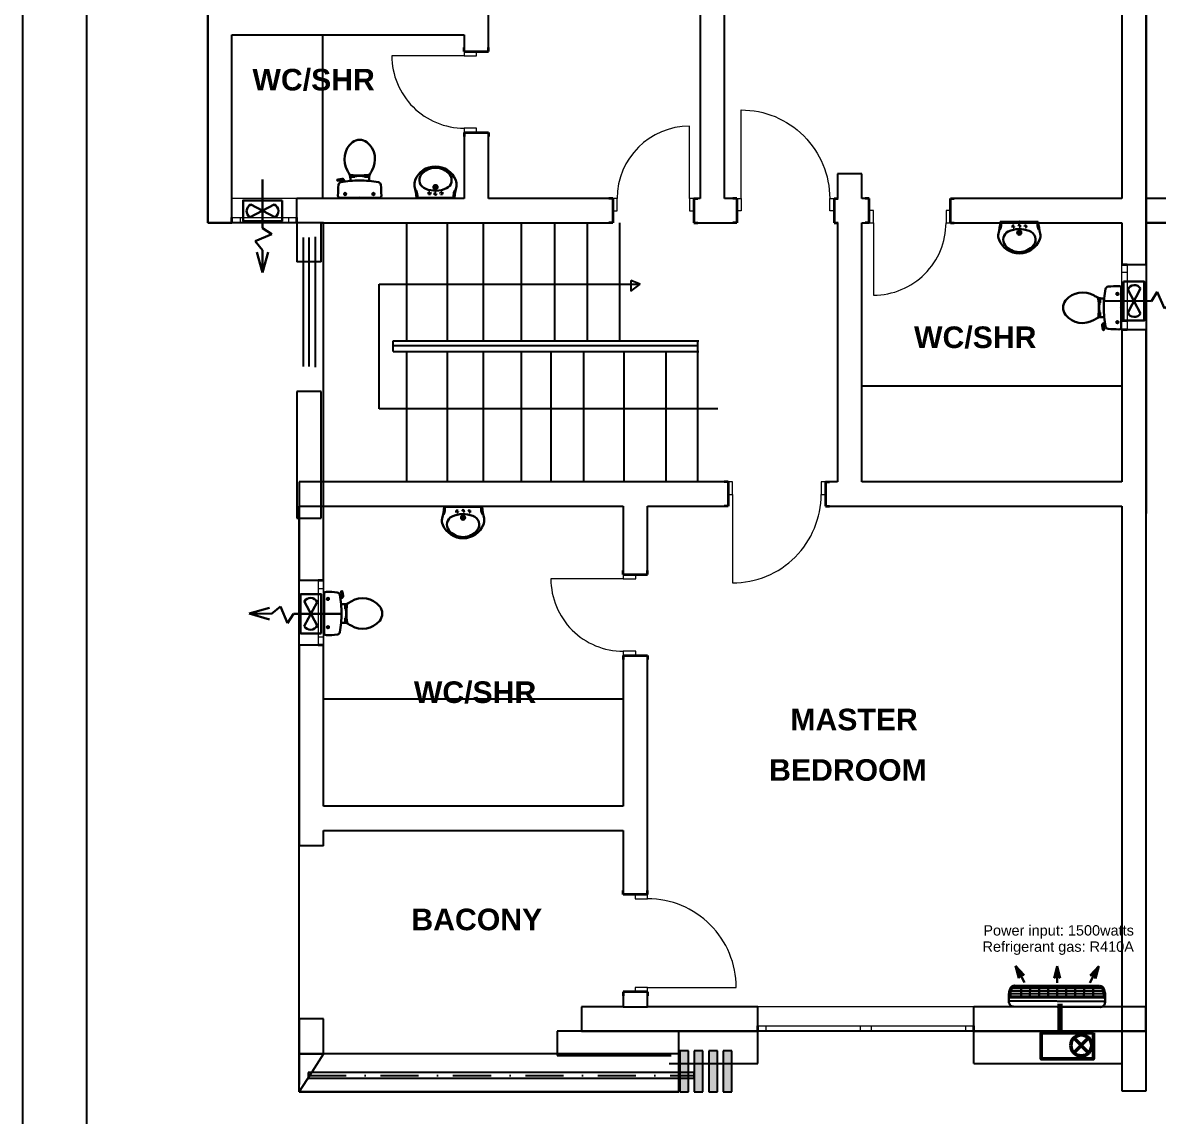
# Model space of a CAD drawing. Header units: inches. Extents: x 23 to 2032867, y 13 to 664695.
# Drawn here: x 708950 to 719462, y 498266 to 508390 of the extents above; entities that cross this region are included whole.
import ezdxf

# ---------------------------------------------------------------- set-up
doc = ezdxf.new("R2010")
doc.units = ezdxf.units.IN
doc.header["$MEASUREMENT"] = 0
for name, pattern in [('DASHED1', [1, 0.3, -0.4, 0.3]), ('Dot & Dashed', [670.277762, 352.777767, -176.388884, 0, -141.111112]), ('Hidden Line', [391.222223, 282.222223, -109])]:
    doc.linetypes.add(name, pattern=pattern)
for name, color, linetype in [('08-DRAINAGE', 5, 'Continuous'), ('Hvactext', 7, 'Continuous'), ('LIAB', 8, 'Continuous'), ('PLOTYR', 15, 'Continuous')]:
    doc.layers.add(name, color=color, linetype=linetype)
for name, color, linetype, lineweight in [('0Railings', 1, 'Continuous', 18), ('AC', 9, 'Continuous', 15), ('ARCHICAD Doors_Pen_No__27', 7, 'Continuous', 35), ('ARCHICAD Windows_Pen_No__27', 7, 'Continuous', 35), ('BOLD', 7, 'Continuous', 50), ('Building', 8, 'Continuous', 18), ('Interior - Furniture _Pen_No__16', 124, 'Continuous', 20), ('new light fittings', 6, 'Continuous', 20), ('SOAK WAWAY', 1, 'Continuous', 30), ('Structural - Bearing_Pen_No__27', 7, 'Continuous', 35)]:
    doc.layers.add(name, color=color, linetype=linetype, lineweight=lineweight)
for name, color, linetype, lineweight, true_color in [('2D Drafting - General_Pen_No__62', 7, 'Continuous', 20, 0xaaaaaa), ('2D Drafting - General_Pen_No__82', 7, 'Continuous', 20, 0xaaaaaa), ('Annotation - Text_Pen_No__86', 7, 'Continuous', 20, 0x5555ff), ('ARCHICAD Doors_Pen_No__23', 7, 'Continuous', 20, 0xff6600), ('ARCHICAD Doors_Pen_No__3', 7, 'Continuous', 18, 0xff6600), ('ARCHICAD Windows_Pen_No__23', 7, 'Continuous', 20, 0xff6600), ('ARCHICAD Windows_Pen_No__3', 7, 'Continuous', 18, 0xff6600), ('Structural - Bearing_Pen_No__160', 7, 'Continuous', 20, 0xb4a35c), ('Structural - Bearing_Pen_No__87', 7, 'Continuous', 20, 0x6a6a6a), ('Structural - Bearing_Pen_No__89', 7, 'Continuous', 20, 0x71cebe)]:
    doc.layers.add(name, color=color, linetype=linetype, lineweight=lineweight, true_color=true_color)
doc.styles.add('Arial', font='arial.ttf', dxfattribs={"height": 250})
doc.styles.add('GENERATED_STYLE_2', font='arialbd.ttf')

# ---------------------------------------------------------------- blocks, each defined once
blk = doc.blocks.new('A$C109E561E')
at = {"layer": 'AC', "linetype": 'Continuous', "lineweight": -2}
for points in [[(111, 143), (73, 5), (170, 110), (125, 100), (125, 100)], [(583, 141), (548, 3), (515, 142), (549, 110), (549, 111)], [(987, 138), (1023, 0), (927, 107), (972, 95), (972, 96)]]:
    blk.add_hatch(color=3, dxfattribs=at).paths.add_polyline_path(points)
at = {"layer": 'AC', "color": 3, "linetype": 'Continuous', "lineweight": -2}
for p, q in [((2, 427), (0, 413)), ((0, 413), (0, 345)), ((0, 406), (1100, 401)), ((4, 433), (2, 427)), ((1047, 466), (54, 471)), ((1099, 421), (1097, 428)), ((1100, 408), (1099, 421)), ((1100, 408), (1100, 339)), ((0, 345), (0, 345)), ((7, 290), (13, 267)), ((16, 365), (15, 345)), ((16, 365), (1085, 360)), ((22, 294), (28, 271)), ((1071, 266), (1077, 289)), ((1085, 360), (1085, 339)), ((1086, 262), (1092, 285)), ((1100, 339), (1100, 339)), ((63, 245), (1036, 240)), ((63, 229), (1036, 224)), ((73, 5), (111, 143)), ((111, 143), (126, 100)), ((177, 194), (125, 100)), ((548, 2), (515, 142)), ((515, 142), (549, 111)), ((548, 2), (583, 141)), ((549, 192), (549, 111)), ((583, 141), (549, 111)), ((922, 190), (972, 96)), ((987, 139), (972, 95)), ((1023, 0), (987, 139)), ((73, 5), (170, 110)), ((170, 110), (126, 100)), ((1023, 0), (927, 107)), ((927, 107), (972, 95))]:
    blk.add_line(p, q, dxfattribs=at)
at = {"layer": 'AC', "color": 8, "linetype": 'Continuous', "lineweight": -2}
for p, q in [((16, 350), (1084, 345)), ((17, 320), (1083, 315)), ((23, 290), (1076, 285)), ((33, 260), (1066, 255)), ((138, 244), (139, 365)), ((241, 244), (242, 364)), ((344, 243), (344, 364)), ((447, 243), (447, 363)), ((549, 242), (550, 363)), ((652, 242), (653, 362)), ((755, 241), (756, 362)), ((858, 241), (859, 361)), ((961, 240), (961, 361))]:
    blk.add_line(p, q, dxfattribs=at)
at = {"layer": 'AC', "color": 3, "linetype": 'Continuous', "lineweight": -2}
for centre, radius, start, end in [((51, 345), 51.4, 179.7096, 179.7096), ((54, 419), 51.4, 89.7096, 164.2846), ((1047, 414), 51.4, 15.1345, 89.7096), ((206, 344), 206, 179.7096, 195.1345), ((63, 281), 51.4, 195.1345, 269.7096), ((206, 344), 190, 179.7096, 195.1345), ((63, 281), 36, 195.1345, 269.7096), ((1036, 276), 36, 269.7096, 344.2846), ((1036, 276), 51.4, 269.7096, 344.2846), ((894, 340), 190, 344.2846, 359.7096), ((894, 340), 206, 344.2846, 359.7096)]:
    blk.add_arc(centre, radius, start, end, dxfattribs=at)
blk = doc.blocks.new('ac1')
at = {"layer": 'BOLD', "color": 6}
for p, q in [((2309094, -76377), (2308957, -76514)), ((2308957, -76377), (2309094, -76514))]:
    blk.add_line(p, q, dxfattribs=at)
blk.add_lwpolyline([(2309139, -76562), (2308655, -76562), (2308655, -76320), (2309139, -76320)], close=True, dxfattribs=at)
blk.add_circle((2309026, -76445), 96.9, dxfattribs=at)
blk = doc.blocks.new('ef1')
at = {"layer": 'new light fittings', "linetype": 'Continuous', "lineweight": 30}
for p, q in [((55922, -239719), (55921, -240170)), ((56029, -239951), (55805, -240069)), ((55813, -239951), (56036, -240069)), ((56008, -240224), (55921, -240170)), ((55852, -240290), (56008, -240224)), ((55920, -240372), (55852, -240290)), ((55919, -240579), (55867, -240392)), ((55919, -240579), (55920, -240372)), ((55919, -240579), (55973, -240392))]:
    blk.add_line(p, q, dxfattribs=at)
blk.add_lwpolyline([(56103, -239913), (55740, -239912), (55740, -240103), (56102, -240104)], close=True, dxfattribs=at)
for centre, start, end in [((55840, -240012), 113.6137, 238.8226), ((56002, -240012), 300.8885, 66.0974)]:
    blk.add_arc(centre, 66.5, start, end, dxfattribs=at)

msp = doc.modelspace()

# ---------------------------------------------------------------- hatches: boundary and pattern name
at = {"layer": 'Structural - Bearing_Pen_No__160', "linetype": 'Continuous', "lineweight": 25}
for points in [[(715033.498, 498872.008), (715033.498, 498492.977), (715113.498, 498492.977), (715113.498, 498872.008)], [(715165.333, 498872.008), (715165.333, 498492.977), (715245.333, 498492.977), (715245.333, 498872.008)], [(715300.084, 498872.008), (715300.084, 498492.977), (715380.084, 498492.977), (715380.084, 498872.008)], [(715434.836, 498872.008), (715434.836, 498492.977), (715514.836, 498492.977), (715514.836, 498872.008)]]:
    msp.add_hatch(color=8, dxfattribs=at).paths.add_polyline_path(points)

# ---------------------------------------------------------------- linework, layer by layer
at = {"color": 8, "linetype": 'Hidden Line'}
for p, q in [((711734.338, 498843.349), (711509.338, 498493.349)), ((711734.338, 498843.349), (711509.338, 498843.349)), ((711509.338, 498843.349), (711509.338, 498493.349)), ((711509.338, 498493.349), (711734.338, 498843.349)), ((715022.677, 498843.349), (711734.338, 498843.349)), ((715022.677, 498493.349), (715022.677, 498843.349)), ((711509.338, 498493.349), (715022.677, 498493.349))]:
    msp.add_line(p, q, dxfattribs=at)
at = {"layer": '0Railings', "color": 7, "linetype": 'Continuous', "lineweight": 5, "const_width": 50}
msp.add_lwpolyline([(718551.074, 499307.398), (718551.074, 499039.398)], dxfattribs=at)
at = {"layer": '2D Drafting - General_Pen_No__62', "color": 8, "linetype": 'Continuous', "lineweight": 25}
for p, q in [((712250.548, 504817.001), (712250.548, 505971.32)), ((712250.548, 505971.32), (714664.457, 505971.32)), ((714664.457, 505971.32), (714579.783, 506004.827)), ((714579.783, 506004.827), (714579.783, 505905.753)), ((714579.783, 505905.753), (714664.457, 505971.32)), ((715383.533, 504817.001), (712250.548, 504817.001))]:
    msp.add_line(p, q, dxfattribs=at)
at = {"layer": '2D Drafting - General_Pen_No__82', "color": 8, "linetype": 'Continuous', "lineweight": 25}
for p, q in [((712504.984, 505449.183), (712504.984, 506538.394)), ((712504.984, 505449.183), (712504.984, 506538.394)), ((712880.887, 505449.183), (712880.887, 506538.394)), ((712880.887, 505449.183), (712880.887, 506538.394)), ((713213.901, 505449.183), (713213.901, 506538.394)), ((713213.901, 505449.183), (713213.901, 506538.394)), ((713566.054, 505449.183), (713566.054, 506538.394)), ((713566.054, 505449.183), (713566.054, 506538.394)), ((713876.574, 505449.183), (713876.574, 506538.394)), ((713876.574, 505449.183), (713876.574, 506538.394)), ((714176.574, 505449.183), (714176.574, 506538.394)), ((714176.574, 505449.183), (714176.574, 506538.394)), ((714476.574, 505449.183), (714476.574, 506538.394)), ((714476.574, 505449.183), (714476.574, 506538.394)), ((711546.718, 506401.344), (711546.718, 505208.772)), ((711546.718, 506401.344), (711546.718, 505208.772)), ((711597.172, 506401.344), (711597.172, 505208.772)), ((711597.172, 506401.344), (711597.172, 505208.772)), ((711658.434, 506407.281), (711658.434, 505200.22)), ((711658.434, 506407.281), (711658.434, 505200.22)), ((712378.839, 505445.632), (715207.488, 505445.632)), ((712378.839, 505345.258), (712378.839, 505445.632)), ((712378.839, 505445.632), (715207.488, 505445.632)), ((712378.839, 505345.258), (712378.839, 505445.632)), ((712378.839, 505401.021), (715206.611, 505401.021)), ((712378.839, 505401.021), (715206.611, 505401.021)), ((715195.209, 505449.183), (715195.209, 504138.539)), ((715195.209, 505449.183), (715195.209, 504138.539)), ((712378.839, 505345.258), (715207.488, 505345.258)), ((712378.839, 505345.258), (715207.488, 505345.258)), ((712504.984, 504138.539), (712504.984, 505348.81)), ((712504.984, 504138.539), (712504.984, 505348.81)), ((712880.887, 504138.539), (712880.887, 505348.81)), ((712880.887, 504138.539), (712880.887, 505348.81)), ((713213.901, 504138.539), (713213.901, 505348.81)), ((713213.901, 504138.539), (713213.901, 505348.81)), ((713566.054, 504138.539), (713566.054, 505348.81)), ((713566.054, 504138.539), (713566.054, 505348.81)), ((713842.899, 504138.539), (713842.899, 505348.81)), ((713842.899, 504138.539), (713842.899, 505348.81)), ((714142.899, 504138.539), (714142.899, 505348.81)), ((714142.899, 504138.539), (714142.899, 505348.81)), ((714516.691, 504138.539), (714516.691, 505348.81)), ((714516.691, 504138.539), (714516.691, 505348.81)), ((714905.475, 504138.539), (714905.475, 505348.81)), ((714905.475, 504138.539), (714905.475, 505348.81))]:
    msp.add_line(p, q, dxfattribs=at)
at = {"layer": 'ARCHICAD Doors_Pen_No__23', "color": 8, "linetype": 'Continuous'}
for p, q in [((713037.073, 508124.082), (713037.073, 508084.082)), ((713152.073, 508124.082), (713037.073, 508124.082)), ((713037.073, 508084.082), (713152.073, 508084.082)), ((713152.073, 508084.082), (713152.073, 508124.082)), ((713152.073, 507414.082), (713037.073, 507414.082)), ((713037.073, 507414.082), (713037.073, 507374.082)), ((713152.073, 507374.082), (713152.073, 507414.082)), ((713037.073, 507374.082), (713152.073, 507374.082)), ((714452.616, 506763.183), (714412.616, 506763.183)), ((714412.616, 506763.183), (714412.616, 506648.183)), ((714452.616, 506648.183), (714452.616, 506763.183)), ((715162.616, 506763.183), (715122.616, 506763.183)), ((715122.616, 506763.183), (715122.616, 506648.183)), ((715162.616, 506648.183), (715162.616, 506763.183)), ((715559.898, 506763.183), (715599.898, 506763.183)), ((715559.898, 506648.183), (715559.898, 506763.183)), ((715599.898, 506763.183), (715599.898, 506648.183)), ((716419.898, 506648.183), (716419.898, 506763.183)), ((716419.898, 506763.183), (716459.898, 506763.183)), ((716459.898, 506763.183), (716459.898, 506648.183)), ((714412.616, 506648.183), (714452.616, 506648.183)), ((715122.616, 506648.183), (715162.616, 506648.183)), ((715599.898, 506648.183), (715559.898, 506648.183)), ((716459.898, 506648.183), (716419.898, 506648.183)), ((716826.656, 506653.183), (716786.656, 506653.183)), ((716786.656, 506653.183), (716786.656, 506538.183)), ((716826.656, 506538.183), (716826.656, 506653.183)), ((717536.656, 506653.183), (717496.656, 506653.183)), ((717496.656, 506653.183), (717496.656, 506538.183)), ((717536.656, 506538.183), (717536.656, 506653.183)), ((716786.656, 506538.183), (716826.656, 506538.183)), ((717496.656, 506538.183), (717536.656, 506538.183)), ((715520.611, 504138.539), (715480.611, 504138.539)), ((715480.611, 504138.539), (715480.611, 504023.539)), ((715520.611, 504023.539), (715520.611, 504138.539)), ((716380.611, 504138.539), (716340.611, 504138.539)), ((716340.611, 504138.539), (716340.611, 504023.539)), ((716380.611, 504023.539), (716380.611, 504138.539)), ((715480.611, 504023.539), (715520.611, 504023.539)), ((716340.611, 504023.539), (716380.611, 504023.539)), ((714509.313, 503281.685), (714509.313, 503241.685)), ((714624.313, 503281.685), (714509.313, 503281.685)), ((714509.313, 503241.685), (714624.313, 503241.685)), ((714624.313, 503241.685), (714624.313, 503281.685)), ((714624.313, 502571.685), (714509.313, 502571.685)), ((714509.313, 502571.685), (714509.313, 502531.685)), ((714624.313, 502531.685), (714624.313, 502571.685)), ((714509.313, 502531.685), (714624.313, 502531.685)), ((714619.313, 500319.554), (714619.313, 500279.554)), ((714734.313, 500319.554), (714619.313, 500319.554)), ((714619.313, 500279.554), (714734.313, 500279.554)), ((714734.313, 500279.554), (714734.313, 500319.554)), ((714734.313, 499459.554), (714619.313, 499459.554)), ((714619.313, 499459.554), (714619.313, 499419.554)), ((714619.313, 499419.554), (714734.313, 499419.554)), ((714734.313, 499419.554), (714734.313, 499459.554))]:
    msp.add_line(p, q, dxfattribs=at)
at = {"layer": 'ARCHICAD Doors_Pen_No__27', "color": 8, "linetype": 'Continuous'}
for p, q in [((713037.073, 508124.082), (713037.073, 508161.082)), ((713262.073, 508124.082), (713262.073, 508161.082)), ((713037.073, 508124.082), (713152.073, 508124.082)), ((713152.073, 508124.082), (713262.073, 508124.082)), ((713037.073, 507374.082), (713152.073, 507374.082)), ((713037.073, 507374.082), (713037.073, 507337.082)), ((713152.073, 507374.082), (713262.073, 507374.082)), ((713262.073, 507374.082), (713262.073, 507337.082)), ((714412.616, 506763.183), (714375.616, 506763.183)), ((714412.616, 506763.183), (714412.616, 506648.183)), ((715162.616, 506763.183), (715162.616, 506648.183)), ((715162.616, 506763.183), (715199.616, 506763.183)), ((715559.898, 506763.183), (715522.898, 506763.183)), ((715559.898, 506763.183), (715559.898, 506648.183)), ((716459.898, 506763.183), (716459.898, 506648.183)), ((716459.898, 506763.183), (716496.898, 506763.183)), ((716786.656, 506763.183), (716749.656, 506763.183)), ((716786.656, 506653.183), (716786.656, 506763.183)), ((717536.656, 506653.183), (717536.656, 506763.183)), ((717536.656, 506763.183), (717573.656, 506763.183)), ((714412.616, 506648.183), (714412.616, 506538.183)), ((715162.616, 506648.183), (715162.616, 506538.183)), ((715559.898, 506648.183), (715559.898, 506538.183)), ((716459.898, 506648.183), (716459.898, 506538.183)), ((716786.656, 506538.183), (716786.656, 506653.183)), ((717536.656, 506538.183), (717536.656, 506653.183)), ((714412.616, 506538.183), (714375.616, 506538.183)), ((715162.616, 506538.183), (715199.616, 506538.183)), ((715559.898, 506538.183), (715522.898, 506538.183)), ((716459.898, 506538.183), (716496.898, 506538.183)), ((716786.656, 506538.183), (716749.656, 506538.183)), ((717536.656, 506538.183), (717573.656, 506538.183)), ((715480.611, 504138.539), (715443.611, 504138.539)), ((715480.611, 504138.539), (715480.611, 504023.539)), ((716380.611, 504138.539), (716380.611, 504023.539)), ((716380.611, 504138.539), (716417.611, 504138.539)), ((715480.611, 504023.539), (715480.611, 503913.539)), ((716380.611, 504023.539), (716380.611, 503913.539)), ((715480.611, 503913.539), (715443.611, 503913.539)), ((716380.611, 503913.539), (716417.611, 503913.539)), ((714509.313, 503281.685), (714509.313, 503318.685)), ((714734.313, 503281.685), (714734.313, 503318.685)), ((714509.313, 503281.685), (714624.313, 503281.685)), ((714624.313, 503281.685), (714734.313, 503281.685)), ((714509.313, 502531.685), (714624.313, 502531.685)), ((714509.313, 502531.685), (714509.313, 502494.685)), ((714624.313, 502531.685), (714734.313, 502531.685)), ((714734.313, 502531.685), (714734.313, 502494.685)), ((714509.313, 500319.554), (714509.313, 500356.554)), ((714734.313, 500319.554), (714734.313, 500356.554)), ((714619.313, 500319.554), (714509.313, 500319.554)), ((714734.313, 500319.554), (714619.313, 500319.554)), ((714619.313, 499419.554), (714509.313, 499419.554)), ((714509.313, 499419.554), (714509.313, 499382.554)), ((714734.313, 499419.554), (714619.313, 499419.554)), ((714734.313, 499419.554), (714734.313, 499382.554))]:
    msp.add_line(p, q, dxfattribs=at)
at = {"layer": 'ARCHICAD Doors_Pen_No__3', "color": 8, "linetype": 'Continuous'}
for p, q in [((713037.073, 508084.082), (712367.073, 508084.082)), ((715599.898, 506763.183), (715599.898, 507583.183)), ((715122.616, 506763.183), (715122.616, 507433.183)), ((716826.656, 506538.183), (716826.656, 505868.183)), ((715520.611, 504023.539), (715520.611, 503203.539)), ((714509.313, 503241.685), (713839.313, 503241.685)), ((714734.313, 499459.554), (715554.313, 499459.554))]:
    msp.add_line(p, q, dxfattribs=at)
for centre, major_axis, start_param, end_param in [((713037.073, 508084.082), (473.762, 473.762), 2.35619449, 3.926990817), ((715122.616, 506763.183), (-473.762, 473.762), -0.785398163, 0.785398163), ((716826.656, 506538.183), (-473.762, 473.762), 2.35619449, 3.926990817), ((715520.611, 504023.539), (579.828, 579.828), 3.926990817, 5.497787144), ((714509.313, 503241.685), (473.762, 473.762), 2.35619449, 3.926990817), ((714734.313, 499459.554), (-579.828, 579.828), 3.926990817, 5.497787144)]:
    msp.add_ellipse(centre, major_axis=major_axis, ratio=1, start_param=start_param, end_param=end_param, dxfattribs=at)
at = {"layer": 'ARCHICAD Doors_Pen_No__3', "color": 8, "linetype": 'Continuous', "extrusion": (0, 0, -1)}
msp.add_ellipse((715599.898, 506763.183), major_axis=(-579.828, 579.828), ratio=1, start_param=0.785398163, end_param=2.35619449, dxfattribs=at)
at = {"layer": 'ARCHICAD Windows_Pen_No__23', "color": 8, "linetype": 'Continuous'}
for p, q in [((710887.088, 506588.183), (710962.088, 506588.183)), ((710962.088, 506588.183), (710962.088, 506538.183)), ((711412.088, 506538.183), (711412.088, 506588.183)), ((711412.088, 506588.183), (711487.088, 506588.183)), ((710962.088, 506538.183), (710887.088, 506538.183)), ((711487.088, 506538.183), (711412.088, 506538.183)), ((719124.106, 506076.415), (719124.106, 506151.415)), ((719174.106, 506151.415), (719174.106, 506076.415)), ((719174.106, 506076.415), (719124.106, 506076.415)), ((719124.106, 505551.415), (719124.106, 505626.415)), ((719124.106, 505626.415), (719174.106, 505626.415)), ((719174.106, 505626.415), (719174.106, 505551.415)), ((711684.338, 503227.019), (711684.338, 503152.019)), ((711734.338, 503152.019), (711734.338, 503227.019)), ((711684.338, 503152.019), (711734.338, 503152.019)), ((711734.338, 502702.019), (711684.338, 502702.019)), ((711684.338, 502702.019), (711684.338, 502627.019)), ((711734.338, 502627.019), (711734.338, 502702.019)), ((715755.06, 499103.942), (715830.06, 499103.942)), ((715830.06, 499103.942), (715830.06, 499053.942)), ((716705.06, 499053.942), (716705.06, 499103.942)), ((716705.06, 499103.942), (716755.06, 499103.942)), ((716755.06, 499103.942), (716805.06, 499103.942)), ((716805.06, 499103.942), (716805.06, 499053.942)), ((717680.06, 499053.942), (717680.06, 499103.942)), ((717680.06, 499103.942), (717755.06, 499103.942)), ((715830.06, 499053.942), (715755.06, 499053.942)), ((716755.06, 499053.942), (716705.06, 499053.942)), ((716805.06, 499053.942), (716755.06, 499053.942)), ((717755.06, 499053.942), (717680.06, 499053.942))]:
    msp.add_line(p, q, dxfattribs=at)
at = {"layer": 'ARCHICAD Windows_Pen_No__27', "color": 8, "linetype": 'Continuous'}
for p, q in [((710887.088, 506538.183), (710887.088, 506588.183)), ((711487.088, 506538.183), (711487.088, 506588.183)), ((719124.106, 506151.415), (719174.106, 506151.415)), ((719124.106, 505551.415), (719174.106, 505551.415)), ((711734.338, 503227.019), (711684.338, 503227.019)), ((711734.338, 502627.019), (711684.338, 502627.019)), ((715755.06, 499053.942), (715755.06, 499103.942)), ((717755.06, 499053.942), (717755.06, 499103.942))]:
    msp.add_line(p, q, dxfattribs=at)
at = {"layer": 'ARCHICAD Windows_Pen_No__3', "color": 8, "linetype": 'Continuous'}
for p, q in [((711487.088, 506763.183), (710887.088, 506763.183)), ((710962.088, 506588.183), (711412.088, 506588.183)), ((711487.088, 506538.183), (710887.088, 506538.183)), ((711412.088, 506538.183), (710962.088, 506538.183)), ((719124.106, 505551.415), (719124.106, 506151.415)), ((719349.106, 505551.415), (719349.106, 506151.415)), ((719174.106, 506076.415), (719174.106, 505626.415)), ((711509.338, 503227.019), (711509.338, 502627.019)), ((711734.338, 503227.019), (711734.338, 502627.019)), ((711684.338, 503152.019), (711684.338, 502702.019)), ((711734.338, 502702.019), (711734.338, 503152.019)), ((717755.06, 499278.942), (715755.06, 499278.942)), ((715830.06, 499103.942), (716705.06, 499103.942)), ((716805.06, 499103.942), (717680.06, 499103.942)), ((717755.06, 499053.942), (715755.06, 499053.942)), ((716705.06, 499053.942), (715830.06, 499053.942)), ((717680.06, 499053.942), (716805.06, 499053.942))]:
    msp.add_line(p, q, dxfattribs=at)
at = {"layer": 'Building', "linetype": 'Continuous', "lineweight": 30, "ltscale": 1000}
for p, q in [((711990.488, 506979.55), (711990.488, 506964.386)), ((712016.78, 506964.386), (712016.78, 506977.409)), ((712024.573, 506964.386), (712024.573, 506976.959)), ((712113.664, 506964.386), (712113.664, 506977.816)), ((712121.456, 506964.386), (712121.456, 506978.416)), ((712147.748, 506981.068), (712147.748, 506964.386)), ((711862.967, 506928.233), (711861.59, 506933.118)), ((711864.765, 506938.029), (711905.168, 506944.051)), ((711896.311, 506929.114), (711867.206, 506925.425)), ((711904.916, 506922.989), (711906.593, 506915.025)), ((711927.589, 506927.267), (711905.104, 506922.097)), ((711929.991, 506918.849), (711926.772, 506930.129)), ((711982.714, 506949.041), (711982.714, 506925.257)), ((711990.488, 506964.386), (712024.573, 506964.386)), ((712024.573, 506968.514), (712041.575, 506968.514)), ((712096.662, 506972.253), (712041.575, 506972.253)), ((712041.575, 506968.514), (712041.575, 506972.253)), ((712096.662, 506968.514), (712096.662, 506972.253)), ((712113.664, 506968.514), (712096.662, 506968.514)), ((712147.748, 506964.386), (712113.664, 506964.386)), ((712155.522, 506925.257), (712155.522, 506949.041)), ((711875.728, 506769.517), (712262.508, 506769.517)), ((712595.065, 506767.744), (712946.838, 506767.744)), ((712595.065, 506767.744, -1683.122), (712946.838, 506767.744, -1683.122)), ((712605.179, 506767.744), (712603.304, 506790.091)), ((712605.179, 506767.744, -1683.122), (712603.304, 506790.091, -1683.122)), ((712936.724, 506767.744), (712938.599, 506790.091)), ((712936.724, 506767.744, -1683.122), (712938.599, 506790.091, -1683.122)), ((718351.123, 506547.026), (717999.35, 506547.026)), ((718351.123, 506547.026, -1683.122), (717999.35, 506547.026, -1683.122)), ((718009.464, 506547.026), (718007.589, 506524.678)), ((718009.464, 506547.026, -1683.122), (718007.589, 506524.678, -1683.122)), ((718341.009, 506547.026), (718342.884, 506524.678)), ((718341.009, 506547.026, -1683.122), (718342.884, 506524.678, -1683.122)), ((719117.772, 505558.74), (719117.772, 505945.52)), ((718906.221, 505830.76), (718922.903, 505830.76)), ((718922.903, 505830.76), (718922.903, 505796.676)), ((718962.032, 505838.534), (718938.248, 505838.534)), ((718922.903, 505804.468), (718908.873, 505804.468)), ((718922.903, 505796.676), (718909.473, 505796.676)), ((718918.775, 505779.674), (718915.036, 505779.674)), ((718915.036, 505779.674), (718915.036, 505724.587)), ((718918.775, 505724.587), (718915.036, 505724.587)), ((718918.775, 505796.676), (718918.775, 505779.674)), ((718918.775, 505707.585), (718918.775, 505724.587)), ((718907.739, 505673.5), (718922.903, 505673.5)), ((718922.903, 505699.792), (718909.88, 505699.792)), ((718922.903, 505707.585), (718910.33, 505707.585)), ((718922.903, 505673.5), (718922.903, 505707.585)), ((718938.248, 505665.726), (718962.032, 505665.726)), ((718968.44, 505613.003), (718957.16, 505609.784)), ((718960.022, 505610.601), (718965.192, 505588.116)), ((718949.26, 505547.777), (718943.238, 505588.18)), ((718959.056, 505545.979), (718954.171, 505544.602)), ((718958.175, 505579.323), (718961.864, 505550.218)), ((718964.3, 505587.928), (718972.264, 505589.605)), ((713202.077, 503908.979), (712850.304, 503908.979)), ((713202.077, 503908.979, -1683.122), (712850.304, 503908.979, -1683.122)), ((712860.418, 503908.979), (712858.543, 503886.632)), ((712860.418, 503908.979, -1683.122), (712858.543, 503886.632, -1683.122)), ((713191.963, 503908.979), (713193.839, 503886.632)), ((713191.963, 503908.979, -1683.122), (713193.839, 503886.632, -1683.122)), ((711740.671, 503114.076), (711740.671, 502727.295)), ((711894.143, 503084.887), (711886.179, 503083.211)), ((711898.421, 503062.214), (711893.252, 503084.7)), ((711900.268, 503093.492), (711896.579, 503122.597)), ((711899.387, 503126.837), (711904.273, 503128.214)), ((711909.183, 503125.038), (711915.205, 503084.636)), ((711890.004, 503059.812), (711901.284, 503063.031)), ((711920.195, 503007.089), (711896.411, 503007.089)), ((711935.54, 502999.315), (711935.54, 502965.231)), ((711950.705, 502999.315), (711935.54, 502999.315)), ((711935.54, 502973.023), (711948.563, 502973.023)), ((711935.54, 502965.231), (711948.114, 502965.231)), ((711935.54, 502842.056), (711935.54, 502876.14)), ((711935.54, 502876.14), (711948.97, 502876.14)), ((711939.668, 502965.231), (711939.668, 502948.229)), ((711939.668, 502948.229), (711943.408, 502948.229)), ((711939.668, 502876.14), (711939.668, 502893.142)), ((711939.668, 502893.142), (711943.408, 502893.142)), ((711943.408, 502893.142), (711943.408, 502948.229)), ((711896.411, 502834.282), (711920.195, 502834.282)), ((711935.54, 502868.348), (711949.57, 502868.348)), ((711952.223, 502842.056), (711935.54, 502842.056))]:
    msp.add_line(p, q, dxfattribs=at)
at = {"layer": 'Building', "linetype": 'Continuous', "lineweight": 30, "ltscale": 50}
for p, q in [((712797.3, 506868.626), (712744.603, 506868.626)), ((712797.3, 506868.626, -1683.122), (712744.603, 506868.626, -1683.122)), ((712770.952, 506841.361), (712770.952, 506895.561)), ((712770.952, 506841.361, -1683.122), (712770.952, 506895.561, -1683.122)), ((711918.441, 506804.582), (711950.184, 506804.582)), ((711934.312, 506820.454), (711934.312, 506788.71)), ((712180.122, 506804.582), (712212.141, 506804.582)), ((712196.131, 506820.591), (712196.131, 506788.573)), ((718175.237, 506473.408), (718175.237, 506419.208)), ((718175.237, 506473.408, -1683.122), (718175.237, 506419.208, -1683.122)), ((718148.888, 506446.144), (718201.585, 506446.144)), ((718148.888, 506446.144, -1683.122), (718201.585, 506446.144, -1683.122)), ((719066.698, 505879.143), (719098.716, 505879.143)), ((719082.707, 505863.134), (719082.707, 505895.153)), ((719066.835, 505617.324), (719098.579, 505617.324)), ((719082.707, 505601.453), (719082.707, 505633.196)), ((713026.191, 503835.362), (713026.191, 503781.161)), ((713026.191, 503835.362, -1683.122), (713026.191, 503781.161, -1683.122)), ((712999.842, 503808.097), (713052.54, 503808.097)), ((712999.842, 503808.097, -1683.122), (713052.54, 503808.097, -1683.122)), ((711791.608, 503055.491), (711759.865, 503055.491)), ((711775.736, 503071.363), (711775.736, 503039.619)), ((711791.745, 502793.672), (711759.727, 502793.672)), ((711775.736, 502809.681), (711775.736, 502777.663))]:
    msp.add_line(p, q, dxfattribs=at)
at = {"layer": 'Building', "linetype": 'Continuous', "ltscale": 200}
for p, q in [((712075.452, 506763.183), (712062.785, 506775.85)), ((712062.785, 506775.85), (712062.785, 506763.183)), ((712062.785, 506763.183), (712075.452, 506775.85)), ((712075.452, 506775.85), (712075.452, 506763.183)), ((719111.439, 505758.464), (719124.106, 505758.464)), ((719124.106, 505758.464), (719111.439, 505745.797)), ((719124.106, 505745.797), (719111.439, 505758.464)), ((719111.439, 505745.797), (719124.106, 505745.797)), ((711734.338, 502914.352), (711747.005, 502927.019)), ((711747.005, 502927.019), (711734.338, 502927.019)), ((711734.338, 502927.019), (711747.005, 502914.352)), ((711747.005, 502914.352), (711734.338, 502914.352))]:
    msp.add_line(p, q, dxfattribs=at)
at = {"layer": 'Building', "linetype": 'DASHED1', "lineweight": 30, "ltscale": 50}
for p, q in [((712697.157, 506811.429), (712732.538, 506811.429)), ((712697.157, 506811.429, -1683.122), (712732.538, 506811.429, -1683.122)), ((712714.847, 506794.386), (712714.847, 506829.311)), ((712714.847, 506794.386, -1683.122), (712714.847, 506829.311, -1683.122)), ((712753.261, 506807.016), (712788.642, 506807.016)), ((712753.261, 506807.016, -1683.122), (712788.642, 506807.016, -1683.122)), ((712770.952, 506789.974), (712770.952, 506824.898)), ((712770.952, 506789.974, -1683.122), (712770.952, 506824.898, -1683.122)), ((712844.746, 506811.429), (712809.365, 506811.429)), ((712844.746, 506811.429, -1683.122), (712809.365, 506811.429, -1683.122)), ((712827.056, 506794.386), (712827.056, 506829.311)), ((712827.056, 506794.386, -1683.122), (712827.056, 506829.311, -1683.122)), ((718101.442, 506503.341), (718136.823, 506503.341)), ((718101.442, 506503.341, -1683.122), (718136.823, 506503.341, -1683.122)), ((718119.132, 506520.383), (718119.132, 506485.459)), ((718119.132, 506520.383, -1683.122), (718119.132, 506485.459, -1683.122)), ((718192.927, 506507.753), (718157.546, 506507.753)), ((718192.927, 506507.753, -1683.122), (718157.546, 506507.753, -1683.122)), ((718175.237, 506524.796), (718175.237, 506489.871)), ((718175.237, 506524.796, -1683.122), (718175.237, 506489.871, -1683.122)), ((718249.031, 506503.341), (718213.651, 506503.341)), ((718249.031, 506503.341, -1683.122), (718213.651, 506503.341, -1683.122)), ((718231.341, 506520.383), (718231.341, 506485.459)), ((718231.341, 506520.383, -1683.122), (718231.341, 506485.459, -1683.122)), ((712952.396, 503865.294), (712987.777, 503865.294)), ((712952.396, 503865.294, -1683.122), (712987.777, 503865.294, -1683.122)), ((712970.087, 503882.337), (712970.087, 503847.412)), ((712970.087, 503882.337, -1683.122), (712970.087, 503847.412, -1683.122)), ((713043.881, 503869.706), (713008.5, 503869.706)), ((713043.881, 503869.706, -1683.122), (713008.5, 503869.706, -1683.122)), ((713026.191, 503886.749), (713026.191, 503851.824)), ((713026.191, 503886.749, -1683.122), (713026.191, 503851.824, -1683.122)), ((713099.985, 503865.294), (713064.605, 503865.294)), ((713099.985, 503865.294, -1683.122), (713064.605, 503865.294, -1683.122)), ((713082.295, 503882.337), (713082.295, 503847.412)), ((713082.295, 503882.337, -1683.122), (713082.295, 503847.412, -1683.122))]:
    msp.add_line(p, q, dxfattribs=at)
at = {"layer": 'Building', "linetype": 'Continuous', "lineweight": 30, "ltscale": 200}
for p, q in [((712775.512, 506763.183), (712766.391, 506772.304)), ((712766.391, 506772.304), (712766.391, 506763.183)), ((712766.391, 506763.183), (712775.512, 506772.304)), ((712775.512, 506763.183, -1683.122), (712766.391, 506772.304, -1683.122)), ((712766.391, 506772.304, -1683.122), (712766.391, 506763.183, -1683.122)), ((712766.391, 506763.183, -1683.122), (712775.512, 506772.304, -1683.122)), ((712775.512, 506772.304), (712775.512, 506763.183)), ((712775.512, 506772.304, -1683.122), (712775.512, 506763.183, -1683.122)), ((718170.676, 506542.466), (718170.676, 506551.586)), ((718170.676, 506551.586), (718179.797, 506542.466)), ((718179.797, 506551.586), (718170.676, 506542.466)), ((718170.676, 506542.466, -1683.122), (718170.676, 506551.586, -1683.122)), ((718170.676, 506551.586, -1683.122), (718179.797, 506542.466, -1683.122)), ((718179.797, 506551.586, -1683.122), (718170.676, 506542.466, -1683.122)), ((718179.797, 506542.466), (718179.797, 506551.586)), ((718179.797, 506542.466, -1683.122), (718179.797, 506551.586, -1683.122)), ((713021.63, 503904.419), (713021.63, 503913.539)), ((713021.63, 503913.539), (713030.751, 503904.419)), ((713030.751, 503913.539), (713021.63, 503904.419)), ((713021.63, 503904.419, -1683.122), (713021.63, 503913.539, -1683.122)), ((713021.63, 503913.539, -1683.122), (713030.751, 503904.419, -1683.122)), ((713030.751, 503913.539, -1683.122), (713021.63, 503904.419, -1683.122)), ((713030.751, 503904.419), (713030.751, 503913.539)), ((713030.751, 503904.419, -1683.122), (713030.751, 503913.539, -1683.122))]:
    msp.add_line(p, q, dxfattribs=at)
at = {"layer": 'Building', "linetype": 'Continuous', "lineweight": 30, "ltscale": 1000}
for centre, radius in [((712770.952, 506868.626), 18.608), ((712770.952, 506868.626, -1683.122), 18.608), ((712770.952, 506868.626), 10.99), ((712770.952, 506868.626, -1683.122), 10.99), ((718175.237, 506446.144), 18.608), ((718175.237, 506446.144, -1683.122), 18.608), ((718175.237, 506446.144), 10.99), ((718175.237, 506446.144, -1683.122), 10.99), ((713026.191, 503808.097), 18.608), ((713026.191, 503808.097, -1683.122), 18.608), ((713026.191, 503808.097), 10.99), ((713026.191, 503808.097, -1683.122), 10.99)]:
    msp.add_circle(centre, radius, dxfattribs=at)
at = {"layer": 'Building', "linetype": 'Continuous', "lineweight": 30, "ltscale": 50}
for centre in [(711934.312, 506804.582), (712196.131, 506804.582), (719082.707, 505879.143), (719082.707, 505617.324), (711775.736, 503055.491), (711775.736, 502793.672)]:
    msp.add_circle(centre, 9.351, dxfattribs=at)
at = {"layer": 'Building', "linetype": 'DASHED1', "lineweight": 30, "ltscale": 50}
for centre in [(712714.847, 506811.429), (712714.847, 506811.429, -1683.122), (712770.952, 506807.016), (712770.952, 506807.016, -1683.122), (712827.056, 506811.429), (712827.056, 506811.429, -1683.122), (718119.132, 506503.341), (718119.132, 506503.341, -1683.122), (718175.237, 506507.753), (718175.237, 506507.753, -1683.122), (718231.341, 506503.341), (718231.341, 506503.341, -1683.122), (712970.087, 503865.294), (712970.087, 503865.294, -1683.122), (713026.191, 503869.706), (713026.191, 503869.706, -1683.122), (713082.295, 503865.294), (713082.295, 503865.294, -1683.122)]:
    msp.add_circle(centre, 9.504, dxfattribs=at)
at = {"layer": 'Building', "linetype": 'Continuous', "lineweight": 30, "ltscale": 1000}
for centre, radius, start, end in [((712069.118, 507201.986), 105.195, 50.8791806, 129.1208282), ((712131.818, 507124.891), 204.567, 129.1208282, 211.0923054), ((712006.419, 507124.891), 204.567, 328.9077103, 50.8791806), ((712256.914, 507200.331), 350.65, 211.0923054, 213.8429316), ((711882.149, 506949.041), 100.566, 0.0000019, 33.8429404), ((711992.095, 506995.052), 15.584, 217.7817379, 264.3005444), ((712062.194, 507697.425), 721.447, 264.3005444, 276.9358206), ((712147.432, 506996.728), 15.584, 276.9358105, 322.5800181), ((712256.087, 506949.041), 100.566, 146.1570684, 180), ((711881.322, 507200.331), 350.65, 326.1570702, 328.9077103), ((712770.956, 506856.497), 203.147, 22.4424723, 158.1531127), ((712770.956, 506856.497, -1683.122), 203.147, 22.4424723, 158.1531127), ((712704.883, 506932.648), 83.628, 141.6817737, 253.2461383), ((712704.883, 506932.648, -1683.122), 83.628, 141.6817737, 253.2461383), ((712770.952, 506879.615), 168.347, 38.53754, 141.4625075), ((712770.952, 506879.615, -1683.122), 168.347, 38.53754, 141.4625075), ((712837.976, 506933.001), 82.661, 295.2174734, 38.537704), ((712837.976, 506933.001, -1683.122), 82.661, 295.2174734, 38.537704), ((711865.34, 506934.175), 3.896, 98.4778948, 195.7397884), ((711866.717, 506929.29), 3.896, 195.7397884, 277.2238087), ((712764.587, 506791.046), 896.106, 173.6508475, 180), ((711899.935, 506887.255), 26.118, 100.7270761, 173.6508475), ((712069.118, 505994.19), 935.068, 95.3019114, 100.7270761), ((711897.291, 506921.383), 7.792, 11.8886154, 97.22379), ((711908.04, 506924.783), 19.481, 15.9271971, 98.4778948), ((712068.938, 505996.13), 933.119, 84.6980974, 95.3019114), ((712069.118, 505994.19), 935.068, 79.2903908, 84.6980974), ((712237.959, 506886.938), 26.494, 6.330877, 79.2903908), ((711373.65, 506791.046), 896.106, 0.0000019, 6.330877), ((712679.184, 506894.304), 103.901, 157.5093438, 189.5474663), ((712679.184, 506894.304, -1683.122), 103.901, 157.5093438, 189.5474663), ((712012.815, 506726.257), 583.726, 4.075602, 14.9730049), ((712012.815, 506726.257, -1683.122), 583.726, 4.075602, 14.9730049), ((712696.69, 506883.735), 124.156, 155.8931025, 156.0931451), ((712696.69, 506883.735, -1683.122), 124.156, 155.8931025, 156.0931451), ((713529.088, 506726.257), 583.726, 165.0270052, 175.9244355), ((713529.088, 506726.257, -1683.122), 583.726, 165.0270052, 175.9244355), ((712862.718, 506894.304), 103.901, 350.4525984, 22.4906661), ((712862.718, 506894.304, -1683.122), 103.901, 350.4525984, 22.4906661), ((711902.294, 506790.445), 33.819, 178.9808265, 218.2302081), ((712235.943, 506790.445), 33.819, 321.7697938, 1.0191617), ((712499.402, 506790.091), 103.901, 0.0000006, 30.0992783), ((712499.402, 506790.091, -1683.122), 103.901, 0.0000006, 30.0992783), ((712770.598, 507072.976), 238.006, 247.8276538, 295.5349405), ((712770.598, 507072.976, -1683.122), 238.006, 247.8276538, 295.5349405), ((713042.501, 506790.091), 103.901, 149.9007316, 180.0000094), ((713042.501, 506790.091, -1683.122), 103.901, 149.9007316, 180.0000094), ((717417.1, 506588.512), 583.726, 345.0270052, 355.9244355), ((717417.1, 506588.512, -1683.122), 583.726, 345.0270052, 355.9244355), ((717903.687, 506524.678), 103.901, 329.9007316, 0.0000094), ((717903.687, 506524.678, -1683.122), 103.901, 329.9007316, 0.0000094), ((718108.212, 506381.769), 82.661, 115.2174734, 218.537704), ((718108.212, 506381.769, -1683.122), 82.661, 115.2174734, 218.537704), ((718175.59, 506241.793), 238.006, 67.8276538, 115.5349405), ((718175.59, 506241.793, -1683.122), 238.006, 67.8276538, 115.5349405), ((718241.305, 506382.121), 83.628, 321.6817737, 73.2461383), ((718241.305, 506382.121, -1683.122), 83.628, 321.6817737, 73.2461383), ((718446.786, 506524.678), 103.901, 180.0000006, 210.0992783), ((718446.786, 506524.678, -1683.122), 103.901, 180.0000006, 210.0992783), ((718933.373, 506588.513), 583.726, 184.075602, 194.9730049), ((718933.373, 506588.513, -1683.122), 583.726, 184.075602, 194.9730049), ((718083.47, 506420.465), 103.901, 170.4525984, 202.4906661), ((718083.47, 506420.465, -1683.122), 103.901, 170.4525984, 202.4906661), ((718175.232, 506458.272), 203.147, 202.4424723, 338.1531127), ((718175.232, 506458.272, -1683.122), 203.147, 202.4424723, 338.1531127), ((718249.498, 506431.034), 124.156, 335.8931025, 336.0931451), ((718249.498, 506431.034, -1683.122), 124.156, 335.8931025, 336.0931451), ((718267.004, 506420.465), 103.901, 337.5093438, 9.5474663), ((718267.004, 506420.465, -1683.122), 103.901, 337.5093438, 9.5474663), ((718175.237, 506435.154), 168.347, 218.53754, 321.4625075), ((718175.237, 506435.154, -1683.122), 168.347, 218.53754, 321.4625075), ((719893.099, 505752.13), 935.068, 169.2903908, 174.6980974), ((719000.351, 505920.971), 26.494, 96.330877, 169.2903908), ((719096.243, 505056.662), 896.106, 90.0000019, 96.330877), ((719096.844, 505918.955), 33.819, 51.7697938, 91.0191617), ((718685.303, 505752.13), 105.195, 140.8791806, 219.1208282), ((718762.398, 505689.431), 204.567, 58.9077103, 140.8791806), ((718686.958, 505564.334), 350.65, 56.1570702, 58.9077103), ((718938.248, 505939.099), 100.566, 236.1570684, 270), ((718890.561, 505830.444), 15.584, 6.9358105, 52.5800181), ((718189.864, 505745.206), 721.447, 354.3005444, 6.9358206), ((719891.159, 505751.95), 933.119, 174.6980974, 185.3019114), ((718762.398, 505814.83), 204.567, 219.1208282, 301.0923054), ((718686.958, 505939.926), 350.65, 301.0923054, 303.8429316), ((718938.248, 505565.161), 100.566, 90.0000019, 123.8429404), ((718892.237, 505675.107), 15.584, 307.7817379, 354.3005444), ((718962.506, 505591.052), 19.481, 105.9271971, 188.4778948), ((719893.099, 505752.13), 935.068, 185.3019114, 190.7270761), ((718953.114, 505548.352), 3.896, 188.4778948, 285.7397884), ((718965.906, 505580.303), 7.792, 101.8886154, 187.22379), ((718957.999, 505549.729), 3.896, 285.7397884, 7.2238087), ((719000.034, 505582.947), 26.118, 190.7270761, 263.6508475), ((719096.243, 506447.599), 896.106, 263.6508475, 270), ((719096.844, 505585.306), 33.819, 268.9808265, 308.2302081), ((712268.054, 503950.466), 583.726, 345.0270052, 355.9244355), ((712268.054, 503950.466, -1683.122), 583.726, 345.0270052, 355.9244355), ((712754.641, 503886.632), 103.901, 329.9007316, 0.0000094), ((712754.641, 503886.632, -1683.122), 103.901, 329.9007316, 0.0000094), ((713026.544, 503603.747), 238.006, 67.8276538, 115.5349405), ((713026.544, 503603.747, -1683.122), 238.006, 67.8276538, 115.5349405), ((713092.259, 503744.074), 83.628, 321.6817737, 73.2461383), ((713092.259, 503744.074, -1683.122), 83.628, 321.6817737, 73.2461383), ((713297.74, 503886.632), 103.901, 180.0000006, 210.0992783), ((713297.74, 503886.632, -1683.122), 103.901, 180.0000006, 210.0992783), ((713784.327, 503950.466), 583.726, 184.075602, 194.9730049), ((713784.327, 503950.466, -1683.122), 583.726, 184.075602, 194.9730049), ((712934.424, 503782.419), 103.901, 170.4525984, 202.4906661), ((712934.424, 503782.419, -1683.122), 103.901, 170.4525984, 202.4906661), ((713026.186, 503820.225), 203.147, 202.4424723, 338.1531127), ((713026.186, 503820.225, -1683.122), 203.147, 202.4424723, 338.1531127), ((712959.167, 503743.722), 82.661, 115.2174734, 218.537704), ((712959.167, 503743.722, -1683.122), 82.661, 115.2174734, 218.537704), ((713100.452, 503792.987), 124.156, 335.8931025, 336.0931451), ((713100.452, 503792.987, -1683.122), 124.156, 335.8931025, 336.0931451), ((713117.958, 503782.419), 103.901, 337.5093438, 9.5474663), ((713117.958, 503782.419, -1683.122), 103.901, 337.5093438, 9.5474663), ((713026.191, 503797.107), 168.347, 218.53754, 321.4625075), ((713026.191, 503797.107, -1683.122), 168.347, 218.53754, 321.4625075), ((711761.599, 503087.51), 33.819, 88.9808265, 128.2302081), ((711762.2, 502225.217), 896.106, 83.6508475, 90), ((711858.41, 503089.869), 26.118, 10.7270761, 83.6508475), ((710965.344, 502920.685), 935.068, 5.3019114, 10.7270761), ((711892.538, 503092.512), 7.792, 281.8886154, 7.22379), ((711900.444, 503123.087), 3.896, 105.7397884, 187.2238087), ((711895.938, 503081.764), 19.481, 285.9271971, 8.4778948), ((711905.33, 503124.464), 3.896, 8.4778948, 105.7397884), ((710967.284, 502920.865), 933.119, 354.6980974, 5.3019114), ((711920.195, 503107.655), 100.566, 270.0000019, 303.8429404), ((712668.579, 502927.609), 721.447, 174.3005444, 186.9358206), ((711966.206, 502997.709), 15.584, 127.7817379, 174.3005444), ((712171.486, 502732.889), 350.65, 121.0923054, 123.8429316), ((712096.046, 502857.986), 204.567, 39.1208282, 121.0923054), ((712173.14, 502920.685), 105.195, 320.8791806, 39.1208282), ((710965.344, 502920.685), 935.068, 349.2903908, 354.6980974), ((711920.195, 502733.716), 100.566, 56.1570684, 90), ((711967.882, 502842.371), 15.584, 186.9358105, 232.5800181), ((712171.486, 503108.481), 350.65, 236.1570702, 238.9077103), ((712096.046, 502983.385), 204.567, 238.9077103, 320.8791806), ((711761.599, 502753.861), 33.819, 231.7697938, 271.0191617), ((711762.201, 503616.154), 896.106, 270.0000019, 276.330877), ((711858.093, 502751.844), 26.494, 276.330877, 349.2903908)]:
    msp.add_arc(centre, radius, start, end, dxfattribs=at)
at = {"layer": 'Interior - Furniture _Pen_No__16', "color": 8, "linetype": 'Continuous', "lineweight": 25}
for p, q in [((711591.486, 498669.81), (711591.486, 498619.81)), ((715165.333, 498669.81), (711591.486, 498669.81)), ((715165.333, 498619.81), (715165.333, 498669.81)), ((711591.486, 498619.81), (715165.333, 498619.81))]:
    msp.add_line(p, q, dxfattribs=at)
at = {"layer": 'Interior - Furniture _Pen_No__16', "color": 8, "linetype": 'Dot & Dashed', "lineweight": 25}
msp.add_line((711591.486, 498644.81), (715165.333, 498644.81), dxfattribs=at)
at = {"layer": 'LIAB', "color": 7, "linetype": 'Continuous', "ltscale": 256.031999}
msp.add_line((709543.055, 489533.465), (709543.055, 515539.421), dxfattribs=at)
at = {"layer": 'PLOTYR', "color": 1, "linetype": 'Continuous', "ltscale": 250}
msp.add_line((708950.022, 489064.043), (708950.022, 516008.843), dxfattribs=at)
at = {"layer": 'Structural - Bearing_Pen_No__27', "color": 8, "linetype": 'Continuous', "lineweight": 25}
for p, q in [((710662.088, 511503.942), (710662.088, 506538.183)), ((715221.355, 511278.942), (715221.355, 506763.183)), ((715446.355, 506763.183), (715446.355, 511278.942)), ((719124.106, 511278.942), (719124.106, 506763.183)), ((719349.106, 511278.942), (719349.106, 506763.183)), ((713262.073, 508124.082), (713262.073, 508502.975)), ((710887.088, 508277.975), (713037.073, 508277.975)), ((710887.088, 506763.183), (710887.088, 508277.975)), ((711725.985, 508277.975), (711725.985, 506763.183)), ((713037.073, 508277.975), (713037.073, 508124.082)), ((719349.106, 506763.183), (719349.106, 508277.975)), ((713037.073, 508124.082), (713037.073, 508161.082)), ((713262.073, 508124.082), (713262.073, 508161.082)), ((713037.073, 508124.082), (713152.073, 508124.082)), ((713152.073, 508124.082), (713262.073, 508124.082)), ((713037.073, 507374.082), (713037.073, 507337.082)), ((713037.073, 507374.082), (713152.073, 507374.082)), ((713037.073, 507374.082), (713037.073, 506763.183)), ((713152.073, 507374.082), (713262.073, 507374.082)), ((713262.073, 507374.082), (713262.073, 507337.082)), ((713262.073, 506763.183), (713262.073, 507374.082)), ((716717.997, 506991.614), (716492.997, 506991.614)), ((716492.997, 506991.614), (716492.997, 506763.183)), ((716717.997, 506763.183), (716717.997, 506991.614)), ((710887.088, 506588.183), (710887.088, 506763.183)), ((711487.088, 506588.183), (711487.088, 506763.183)), ((711712.088, 506763.183), (711487.088, 506763.183)), ((713037.073, 506763.183), (711712.088, 506763.183)), ((714412.616, 506763.183), (713262.073, 506763.183)), ((714412.616, 506763.183), (714375.616, 506763.183)), ((714412.616, 506763.183), (714412.616, 506648.183)), ((715162.616, 506763.183), (715199.616, 506763.183)), ((715162.616, 506763.183), (715162.616, 506648.183)), ((715221.355, 506763.183), (715162.616, 506763.183)), ((715559.898, 506763.183), (715446.355, 506763.183)), ((715559.898, 506763.183), (715522.898, 506763.183)), ((715559.898, 506763.183), (715559.898, 506648.183)), ((716459.898, 506763.183), (716496.898, 506763.183)), ((716459.898, 506763.183), (716459.898, 506648.183)), ((716492.997, 506763.183), (716459.898, 506763.183)), ((716786.656, 506763.183), (716717.997, 506763.183)), ((716786.656, 506763.183), (716749.656, 506763.183)), ((716786.656, 506653.183), (716786.656, 506763.183)), ((717536.656, 506763.183), (717573.656, 506763.183)), ((717536.656, 506653.183), (717536.656, 506763.183)), ((719124.106, 506763.183), (717536.656, 506763.183)), ((719574.106, 506763.183), (719349.106, 506763.183)), ((710887.088, 506538.183), (710887.088, 506588.183)), ((711487.088, 506538.183), (711487.088, 506588.183)), ((714412.616, 506648.183), (714412.616, 506538.183)), ((715162.616, 506648.183), (715162.616, 506538.183)), ((715559.898, 506648.183), (715559.898, 506538.183)), ((716459.898, 506648.183), (716459.898, 506538.183)), ((716786.656, 506538.183), (716786.656, 506653.183)), ((717536.656, 506538.183), (717536.656, 506653.183)), ((710662.088, 506538.183), (710887.088, 506538.183)), ((711487.088, 506538.183), (711487.088, 506175.319)), ((711712.088, 506538.183), (714412.616, 506538.183)), ((711712.088, 506175.319), (711712.088, 506538.183)), ((714412.616, 506538.183), (714375.616, 506538.183)), ((715162.616, 506538.183), (715199.616, 506538.183)), ((715162.616, 506538.183), (715559.898, 506538.183)), ((715559.898, 506538.183), (715522.898, 506538.183)), ((716459.898, 506538.183), (716496.898, 506538.183)), ((716459.898, 506538.183), (716492.997, 506538.183)), ((716492.997, 506538.183), (716492.997, 504138.539)), ((716717.997, 506538.183), (716786.656, 506538.183)), ((716717.997, 504138.539), (716717.997, 506538.183)), ((716786.656, 506538.183), (716749.656, 506538.183)), ((717536.656, 506538.183), (717573.656, 506538.183)), ((717536.656, 506538.183), (719124.106, 506538.183)), ((719124.106, 506538.183), (719124.106, 506151.415)), ((719349.106, 506151.415), (719349.106, 506538.183)), ((719349.106, 506538.183), (719574.106, 506538.183)), ((711712.088, 506175.319), (711487.088, 506175.319)), ((719124.106, 506151.415), (719174.106, 506151.415)), ((719174.106, 506151.415), (719349.106, 506151.415)), ((719124.106, 505551.415), (719174.106, 505551.415)), ((719124.106, 505551.415), (719124.106, 504138.539)), ((719174.106, 505551.415), (719349.106, 505551.415)), ((719349.106, 498502.313), (719349.106, 505551.415)), ((716717.997, 505028.61), (719124.106, 505028.61)), ((711712.088, 504975.319), (711487.088, 504975.319)), ((711487.088, 504975.319), (711487.088, 503802.201)), ((711712.088, 503802.201), (711712.088, 504975.319)), ((711509.338, 504138.539), (711509.338, 503913.539)), ((715480.611, 504138.539), (711509.338, 504138.539)), ((715480.611, 504138.539), (715443.611, 504138.539)), ((715480.611, 504138.539), (715480.611, 504023.539)), ((716380.611, 504138.539), (716417.611, 504138.539)), ((716380.611, 504138.539), (716380.611, 504023.539)), ((716492.997, 504138.539), (716380.611, 504138.539)), ((719124.106, 504138.539), (716717.997, 504138.539)), ((715480.611, 504023.539), (715480.611, 503913.539)), ((716380.611, 504023.539), (716380.611, 503913.539)), ((711509.338, 503913.539), (711509.338, 503227.019)), ((711734.338, 503913.539), (714509.313, 503913.539)), ((711734.338, 503227.019), (711734.338, 503913.539)), ((714509.313, 503913.539), (714509.313, 503281.685)), ((714734.313, 503281.685), (714734.313, 503913.539)), ((714734.313, 503913.539), (715480.611, 503913.539)), ((715480.611, 503913.539), (715443.611, 503913.539)), ((716380.611, 503913.539), (716417.611, 503913.539)), ((716380.611, 503913.539), (719124.106, 503913.539)), ((719124.106, 503913.539), (719124.106, 498502.313)), ((711487.088, 503802.201), (711712.088, 503802.201)), ((714509.313, 503281.685), (714509.313, 503318.685)), ((714734.313, 503281.685), (714734.313, 503318.685)), ((711684.338, 503227.019), (711509.338, 503227.019)), ((711734.338, 503227.019), (711684.338, 503227.019)), ((714509.313, 503281.685), (714624.313, 503281.685)), ((714624.313, 503281.685), (714734.313, 503281.685)), ((711684.338, 502627.019), (711509.338, 502627.019)), ((711509.338, 502627.019), (711509.338, 501135.897)), ((711734.338, 502627.019), (711684.338, 502627.019)), ((711734.338, 501135.897), (711734.338, 502627.019)), ((714509.313, 502531.685), (714509.313, 502494.685)), ((714509.313, 502531.685), (714624.313, 502531.685)), ((714509.313, 502531.685), (714509.313, 501135.897)), ((714624.313, 502531.685), (714734.313, 502531.685)), ((714734.313, 502531.685), (714734.313, 502494.685)), ((714734.313, 500319.554), (714734.313, 502531.685)), ((714509.313, 502129.038), (711734.338, 502129.038)), ((711509.338, 501135.897), (711509.338, 500910.897)), ((714509.313, 501135.897), (711734.338, 501135.897)), ((711509.338, 500910.897), (711509.338, 500768.471)), ((711734.338, 500768.471), (711734.338, 500910.897)), ((711734.338, 500910.897), (714509.313, 500910.897)), ((714509.313, 500910.897), (714509.313, 500319.554)), ((711734.338, 500768.471), (711509.338, 500768.471)), ((714509.313, 500319.554), (714509.313, 500356.554)), ((714734.313, 500319.554), (714734.313, 500356.554)), ((714619.313, 500319.554), (714509.313, 500319.554)), ((714734.313, 500319.554), (714619.313, 500319.554)), ((714509.313, 499419.554), (714509.313, 499382.554)), ((714619.313, 499419.554), (714509.313, 499419.554)), ((714509.313, 499419.554), (714509.313, 499278.942)), ((714734.313, 499419.554), (714619.313, 499419.554)), ((714734.313, 499419.554), (714734.313, 499382.554)), ((714734.313, 499278.942), (714734.313, 499419.554)), ((714121.92, 499278.942), (714121.92, 499053.942)), ((714509.313, 499278.942), (714121.92, 499278.942)), ((714509.313, 499278.942), (714734.313, 499278.942)), ((715755.06, 499278.942), (714734.313, 499278.942)), ((715755.06, 499103.942), (715755.06, 499278.942)), ((717755.06, 499103.942), (717755.06, 499278.942)), ((719347.088, 499278.942), (717755.06, 499278.942)), ((719347.088, 499053.942), (719347.088, 499278.942)), ((711734.338, 499168.471), (711509.338, 499168.471)), ((711509.338, 499168.471), (711509.338, 498843.349)), ((711734.338, 498843.349), (711734.338, 499168.471)), ((715755.06, 499053.942), (715755.06, 499103.942)), ((717755.06, 499053.942), (717755.06, 499103.942)), ((713896.92, 499053.942), (713896.92, 498828.942)), ((714951.23, 499053.942), (713896.92, 499053.942)), ((714121.92, 499053.942), (715755.06, 499053.942)), ((715755.06, 499053.942), (714934.19, 499053.942)), ((715755.06, 498753.942), (715755.06, 499053.942)), ((717755.06, 498753.942), (717755.06, 499053.942)), ((717755.06, 499053.942), (719347.088, 499053.942)), ((719122.088, 499053.942), (717755.06, 499053.942)), ((713896.92, 498828.942), (714951.23, 498828.942)), ((715113.498, 498872.008), (715033.498, 498872.008)), ((715033.498, 498872.008), (715033.498, 498492.977)), ((715113.498, 498492.977), (715113.498, 498872.008)), ((715245.333, 498872.008), (715165.333, 498872.008)), ((715165.333, 498872.008), (715165.333, 498492.977)), ((715245.333, 498492.977), (715245.333, 498872.008)), ((715380.084, 498872.008), (715300.084, 498872.008)), ((715300.084, 498872.008), (715300.084, 498492.977)), ((715380.084, 498492.977), (715380.084, 498872.008)), ((715514.836, 498872.008), (715434.836, 498872.008)), ((715434.836, 498872.008), (715434.836, 498492.977)), ((715514.836, 498492.977), (715514.836, 498872.008)), ((714934.19, 498753.942), (715755.06, 498753.942)), ((717755.06, 498753.942), (719122.088, 498753.942)), ((715033.498, 498492.977), (715113.498, 498492.977)), ((715165.333, 498492.977), (715245.333, 498492.977)), ((715300.084, 498492.977), (715380.084, 498492.977)), ((715434.836, 498492.977), (715514.836, 498492.977)), ((719124.106, 498502.313), (719349.106, 498502.313))]:
    msp.add_line(p, q, dxfattribs=at)
at = {"layer": 'Structural - Bearing_Pen_No__87', "color": 8, "linetype": 'Continuous', "lineweight": 25}
for p, q in [((711509.338, 498843.349), (711734.338, 498843.349)), ((711509.338, 498493.349), (711509.338, 498843.349)), ((715022.677, 498843.349), (711734.338, 498843.349)), ((715022.677, 498493.349), (715022.677, 498843.349)), ((711509.338, 498493.349), (715022.677, 498493.349))]:
    msp.add_line(p, q, dxfattribs=at)
at = {"layer": 'Structural - Bearing_Pen_No__89', "color": 8, "linetype": 'Continuous', "lineweight": 25}
for p, q in [((710662.088, 506538.394), (710662.088, 511503.942)), ((719349.106, 511503.942), (719347.088, 499053.942)), ((719349.106, 506538.394), (719349.106, 511503.942)), ((711734.338, 506538.183), (710662.088, 506538.394)), ((711734.338, 503913.539), (711734.338, 506538.183)), ((720196.356, 506538.394), (719349.106, 506538.394)), ((711509.338, 498493.349), (711509.338, 503913.539)), ((711509.338, 503913.539), (711734.338, 503913.539)), ((719122.088, 499053.942), (715021.526, 499053.942)), ((715021.526, 499053.942), (715022.677, 498493.35)), ((719347.088, 499053.942), (719122.088, 499053.942)), ((715022.677, 498493.35), (711509.338, 498493.349))]:
    msp.add_line(p, q, dxfattribs=at)

# ---------------------------------------------------------------- block references
at = {"xscale": -1, "rotation": 180}
msp.add_blockref('ac1', (-1590277.262, 422477.398), dxfattribs=at)
at = {"layer": '08-DRAINAGE'}
msp.add_blockref('ef1', (655249.187, 746657.818), dxfattribs=at)
for p, rotation in [((479228, 449892.377), 90), ((951625.815, 558838.91), 270)]:
    msp.add_blockref('ef1', p, dxfattribs=dict(at, rotation=rotation))
at = {"layer": 'SOAK WAWAY', "xscale": 0.81, "yscale": 0.81, "zscale": 0.81, "rotation": 180}
msp.add_blockref('A$C109E561E', (718969.88, 499658.406), dxfattribs=at)

# ---------------------------------------------------------------- texts
at = {"layer": 'Annotation - Text_Pen_No__86', "color": 8, "linetype": 'Hidden Line', "lineweight": 25, "style": 'GENERATED_STYLE_2'}
for s, p in [('WC/SHR', (711076.554, 507763.199)), ('WC/SHR', (717200.758, 505378.343)), ('WC/SHR', (712570.92, 502092.499)), ('MASTER', (716055.601, 501839.22)), ('BEDROOM', (715859.25, 501372.089)), ('BACONY', (712548.036, 499988.282))]:
    msp.add_text(s, height=200, dxfattribs=at).set_placement(p)
at = {"layer": 'Hvactext', "color": 7, "char_height": 96, "width": 4088.81303, "attachment_point": 3, "line_spacing_factor": 0.636364, "style": 'Arial'}
for s, insert in [('Power input: 1500watts', (719235.911, 500035.206)), ('Refrigerant gas: R410A', (719235.911, 499885.028))]:
    msp.add_mtext(s, dxfattribs=dict(at, insert=insert))

doc.saveas('drawing.dxf')
